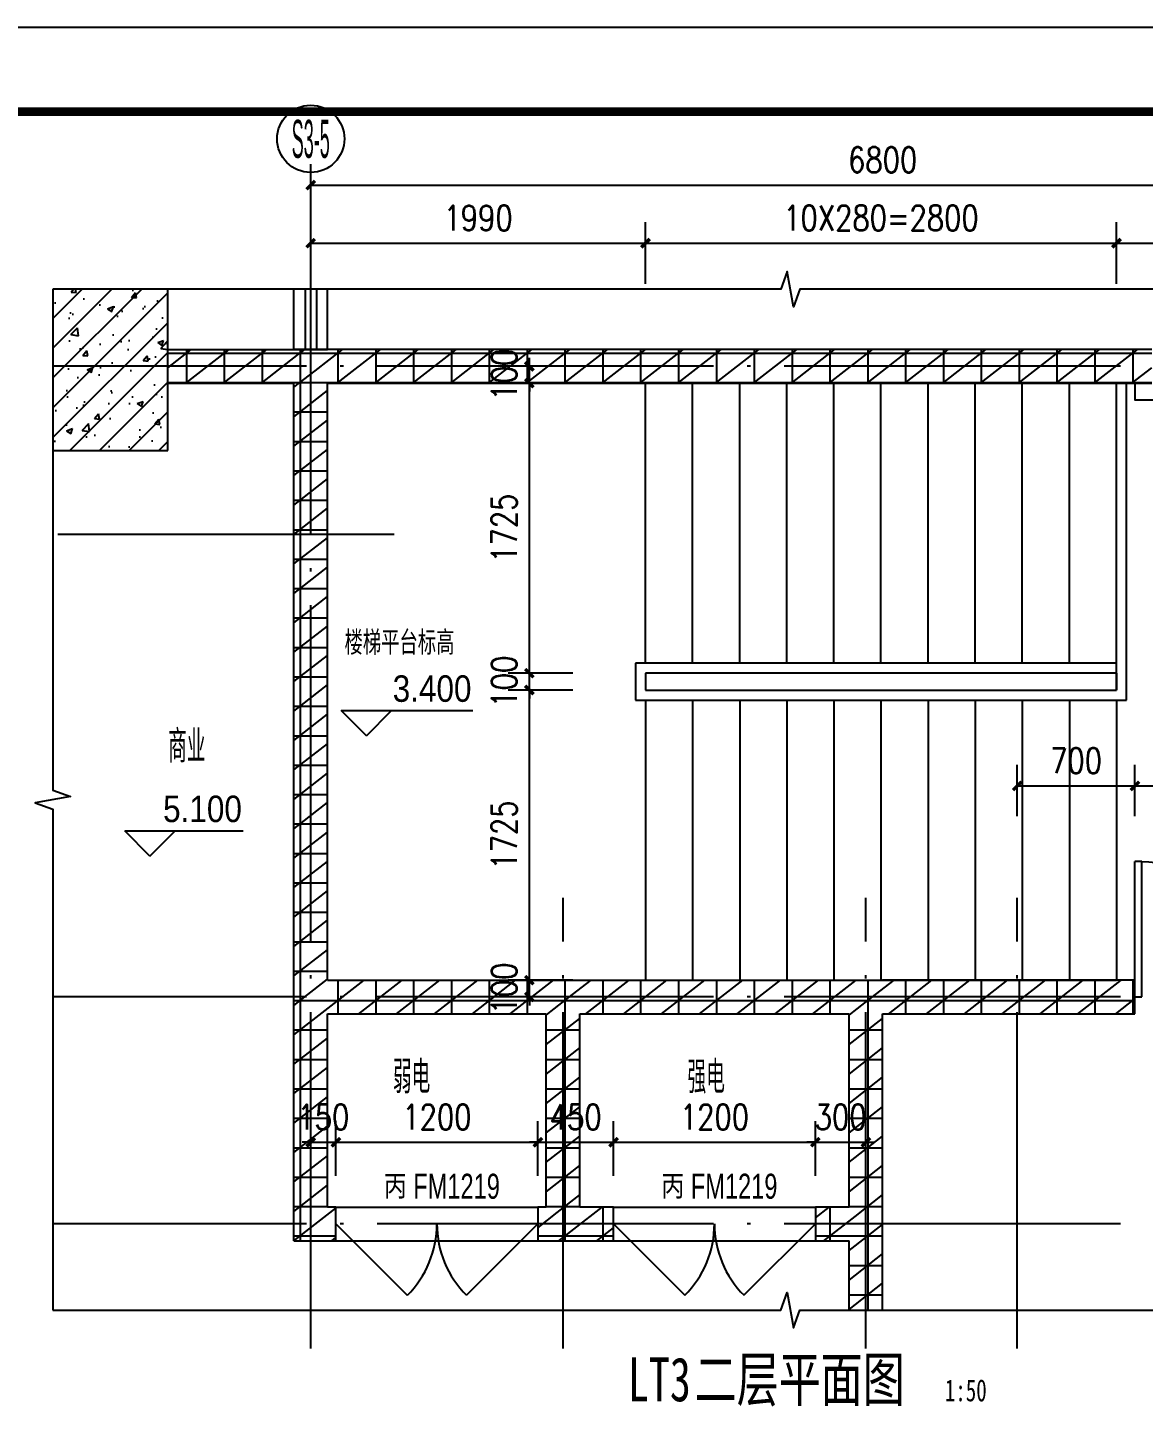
# Model space of a CAD drawing. Extents: x 718358 to 1668613, y -348838 to -159582.
# Drawn here: x 959554 to 966187, y -297825 to -289614 of the extents above; entities that cross this region are included whole.
import ezdxf
from ezdxf.enums import TextEntityAlignment as Align

# ---------------------------------------------------------------- set-up
doc = ezdxf.new("R2010")
doc.units = 0
doc.header["$LTSCALE"] = 1000
doc.linetypes.add('DOTE', pattern=[2.42, 2, -0.2, 0.02, -0.2])
for name, color, linetype in [('建-图框', 4, 'Continuous'), ('建-墙体', 2, 'Continuous'), ('建-尺寸', 73, 'Continuous'), ('建-影线', 8, 'Continuous'), ('建-房间名', 7, 'Continuous'), ('建-柱子', 6, 'Continuous'), ('建-标高', 3, 'Continuous'), ('建-楼梯', 4, 'Continuous'), ('建-楼梯-扶手', 3, 'Continuous'), ('建-符号', 3, 'Continuous'), ('建-符号说明', 7, 'Continuous'), ('建-轴标', 3, 'Continuous'), ('建-轴网', 14, 'DOTE'), ('建-门', 4, 'Continuous'), ('建-门窗', 4, 'Continuous'), ('建-门窗-编号', 7, 'Continuous')]:
    doc.layers.add(name, color=color, linetype=linetype)
doc.styles.add('_TCH_AXIS', font='gt宽度调整.shx', dxfattribs={"bigfont": 'gt国标汉字.shx'})
doc.styles.add('_TCH_DIM', font='gt单线西文.shx', dxfattribs={"width": 0.8, "bigfont": 'gt单线中文.shx'})
doc.styles.add('_TCH_SPACE', font='gt单线西文.shx', dxfattribs={"width": 0.8, "height": 5, "bigfont": 'gt单线中文.shx'})
doc.styles.add('_TCH_WINDOW', font='gt单线西文.shx', dxfattribs={"height": 3.5, "bigfont": 'gt单线中文.shx'})
doc.styles.add('DIM_FONT', font='SIMPLEX.shx', dxfattribs={"width": 0.8, "bigfont": 'GBCBIG.shx'})
doc.styles.add('黑体字', font='simhei.ttf', dxfattribs={"width": 0.7})
doc.dimstyles.new('DIMN50', dxfattribs={"dimscale": 0.5, "dimtxt": 300, "dimasz": 100, "dimexe": 250, "dimexo": 300, "dimgap": 150, "dimtad": 1, "dimdec": 0, "dimzin": 0, "dimdsep": 46, "dimtxsty": 'DIM_FONT', "dimblk": 'ARCHTICK', "dimcen": 0.09, "dimdle": 1, "dimclrt": 7, "dimazin": 2, "dimtfac": 1, "dimtdec": 0, "dimtix": 1, "dimtmove": 2, "dimatfit": 3, "dimldrblk": 'ARCHTICK', "dimfxl": 1, "dimtolj": 1, "dimtzin": 0, "dimarcsym": 0})
pattern_1 = [(0, (0, 0), (0, 175), []), (37.875, (200, 0), (-84.807639, 109.038328), []), (90, (200, 0), (-225, 1e-14), [])]

# ---------------------------------------------------------------- blocks, each defined once
blk = doc.blocks.new('_ArchTick')
at = {"color": 0, "linetype": 'ByBlock', "const_width": 0.4}
blk.add_lwpolyline([(-0.5, -0.5), (0.5, 0.5)], dxfattribs=at)
blk = doc.blocks.new('*D3680')
at = {"layer": 'Defpoints', "color": 0, "transparency": 16777216}
for p in [(968036.8, -290550.8), (961236.8, -291036.9), (968036.8, -291036.9)]:
    blk.add_point(p, dxfattribs=at)
at = {"layer": '建-尺寸', "color": 0, "lineweight": -2, "transparency": 16777216}
for p, q in [((961236.8, -290886.9), (961236.8, -290425.8)), ((968036.8, -290886.9), (968036.8, -290425.8)), ((961236.3, -290550.8), (968037.3, -290550.8))]:
    blk.add_line(p, q, dxfattribs=at)
at = {"layer": '建-尺寸', "color": 0, "lineweight": -2, "transparency": 16777216, "xscale": 50, "yscale": 50, "zscale": 50, "rotation": 180}
blk.add_blockref('_ArchTick', (961236.8, -290550.8), dxfattribs=at)
at = {"layer": '建-尺寸', "color": 0, "lineweight": -2, "transparency": 16777216, "xscale": 50, "yscale": 50, "zscale": 50}
blk.add_blockref('_ArchTick', (968036.8, -290550.8), dxfattribs=at)
at = {"layer": '建-尺寸', "color": 7, "transparency": 16777216, "insert": (964636.8, -290400.8), "char_height": 150, "attachment_point": 5, "style": 'DIM_FONT'}
blk.add_mtext('\\A1;6800', dxfattribs=at)
blk = doc.blocks.new('*D3681')
at = {"layer": 'Defpoints', "color": 0, "transparency": 16777216}
for p in [(963226.8, -290896.3), (961236.8, -291288.1), (963226.8, -291288.1)]:
    blk.add_point(p, dxfattribs=at)
at = {"layer": '建-尺寸', "color": 0, "lineweight": -2, "transparency": 16777216}
for p, q in [((961236.8, -291138.1), (961236.8, -290771.3)), ((963226.8, -291138.1), (963226.8, -290771.3)), ((961236.3, -290896.3), (963227.3, -290896.3))]:
    blk.add_line(p, q, dxfattribs=at)
at = {"layer": '建-尺寸', "color": 0, "lineweight": -2, "transparency": 16777216, "xscale": 50, "yscale": 50, "zscale": 50, "rotation": 180}
blk.add_blockref('_ArchTick', (961236.8, -290896.3), dxfattribs=at)
at = {"layer": '建-尺寸', "color": 0, "lineweight": -2, "transparency": 16777216, "xscale": 50, "yscale": 50, "zscale": 50}
blk.add_blockref('_ArchTick', (963226.8, -290896.3), dxfattribs=at)
at = {"layer": '建-尺寸', "color": 7, "transparency": 16777216, "insert": (962231.8, -290746.3), "char_height": 150, "attachment_point": 5, "style": 'DIM_FONT'}
blk.add_mtext('\\A1;1990', dxfattribs=at)
blk = doc.blocks.new('*D3682')
at = {"layer": 'Defpoints', "color": 0, "transparency": 16777216}
for p in [(966026.8, -290896.3), (963226.8, -291288.1), (966026.8, -291288.1)]:
    blk.add_point(p, dxfattribs=at)
at = {"layer": '建-尺寸', "color": 0, "lineweight": -2, "transparency": 16777216}
for p, q in [((963226.8, -291138.1), (963226.8, -290771.3)), ((966026.8, -291138.1), (966026.8, -290771.3)), ((963226.3, -290896.3), (966027.3, -290896.3))]:
    blk.add_line(p, q, dxfattribs=at)
at = {"layer": '建-尺寸', "color": 0, "lineweight": -2, "transparency": 16777216, "xscale": 50, "yscale": 50, "zscale": 50, "rotation": 180}
blk.add_blockref('_ArchTick', (963226.8, -290896.3), dxfattribs=at)
at = {"layer": '建-尺寸', "color": 0, "lineweight": -2, "transparency": 16777216, "xscale": 50, "yscale": 50, "zscale": 50}
blk.add_blockref('_ArchTick', (966026.8, -290896.3), dxfattribs=at)
at = {"layer": '建-尺寸', "color": 7, "transparency": 16777216, "insert": (964626.8, -290746.3), "char_height": 150, "attachment_point": 5, "style": 'DIM_FONT'}
blk.add_mtext('\\A1;10X280=2800', dxfattribs=at)
blk = doc.blocks.new('*D3683')
at = {"layer": 'Defpoints', "color": 0, "transparency": 16777216}
for p in [(968036.8, -290896.3), (966026.8, -291288.1), (968036.8, -291288.1)]:
    blk.add_point(p, dxfattribs=at)
at = {"layer": '建-尺寸', "color": 0, "lineweight": -2, "transparency": 16777216}
for p, q in [((966026.8, -291138.1), (966026.8, -290771.3)), ((968036.8, -291138.1), (968036.8, -290771.3)), ((966026.3, -290896.3), (968037.3, -290896.3))]:
    blk.add_line(p, q, dxfattribs=at)
at = {"layer": '建-尺寸', "color": 0, "lineweight": -2, "transparency": 16777216, "xscale": 50, "yscale": 50, "zscale": 50, "rotation": 180}
blk.add_blockref('_ArchTick', (966026.8, -290896.3), dxfattribs=at)
at = {"layer": '建-尺寸', "color": 0, "lineweight": -2, "transparency": 16777216, "xscale": 50, "yscale": 50, "zscale": 50}
blk.add_blockref('_ArchTick', (968036.8, -290896.3), dxfattribs=at)
at = {"layer": '建-尺寸', "color": 7, "transparency": 16777216, "insert": (967031.8, -290746.3), "char_height": 150, "attachment_point": 5, "style": 'DIM_FONT'}
blk.add_mtext('\\A1;2010', dxfattribs=at)
blk = doc.blocks.new('*D3684')
at = {"layer": 'Defpoints', "color": 0, "transparency": 16777216}
for p in [(961386.8, -296242.4), (961236.8, -296592.8), (961386.8, -296592.8)]:
    blk.add_point(p, dxfattribs=at)
at = {"layer": '建-尺寸', "color": 0, "lineweight": -2, "transparency": 16777216}
for p, q in [((961236.8, -296442.8), (961236.8, -296117.4)), ((961386.8, -296442.8), (961386.8, -296117.4)), ((961236.8, -296242.4), (961186.8, -296242.4)), ((961236.8, -296242.4), (961386.8, -296242.4)), ((961386.8, -296242.4), (961436.8, -296242.4))]:
    blk.add_line(p, q, dxfattribs=at)
at = {"layer": '建-尺寸', "color": 0, "lineweight": -2, "transparency": 16777216, "xscale": 50, "yscale": 50, "zscale": 50}
for p, rotation in [((961236.8, -296242.4), 359.9999191690426), ((961386.8, -296242.4), 179.9999191690426)]:
    blk.add_blockref('_ArchTick', p, dxfattribs=dict(at, rotation=rotation))
at = {"layer": '建-尺寸', "color": 7, "transparency": 16777216, "insert": (961311.8, -296092.4), "char_height": 150, "attachment_point": 5, "rotation": 359.99992, "style": 'DIM_FONT'}
blk.add_mtext('\\A1;150', dxfattribs=at)
blk = doc.blocks.new('*D3685')
at = {"layer": 'Defpoints', "color": 0, "transparency": 16777216}
for p in [(962586.8, -296242.4), (961386.8, -296592.8), (962586.8, -296592.8)]:
    blk.add_point(p, dxfattribs=at)
at = {"layer": '建-尺寸', "color": 0, "lineweight": -2, "transparency": 16777216}
for p, q in [((961386.8, -296442.8), (961386.8, -296117.4)), ((962586.8, -296442.8), (962586.8, -296117.4)), ((961386.3, -296242.4), (962587.3, -296242.4))]:
    blk.add_line(p, q, dxfattribs=at)
at = {"layer": '建-尺寸', "color": 0, "lineweight": -2, "transparency": 16777216, "xscale": 50, "yscale": 50, "zscale": 50}
for p, rotation in [((961386.8, -296242.4), 179.9999191690412), ((962586.8, -296242.4), 359.9999191690412)]:
    blk.add_blockref('_ArchTick', p, dxfattribs=dict(at, rotation=rotation))
at = {"layer": '建-尺寸', "color": 7, "transparency": 16777216, "insert": (961986.8, -296092.4), "char_height": 150, "attachment_point": 5, "rotation": 359.99992, "style": 'DIM_FONT'}
blk.add_mtext('\\A1;1200', dxfattribs=at)
blk = doc.blocks.new('*D3686')
at = {"layer": 'Defpoints', "color": 0, "transparency": 16777216}
for p in [(963036.8, -296242.4), (962586.8, -296592.8), (963036.8, -296592.8)]:
    blk.add_point(p, dxfattribs=at)
at = {"layer": '建-尺寸', "color": 0, "lineweight": -2, "transparency": 16777216}
for p, q in [((962586.8, -296442.8), (962586.8, -296117.4)), ((963036.8, -296442.8), (963036.8, -296117.4)), ((962586.8, -296242.4), (962536.8, -296242.4)), ((962586.8, -296242.4), (963036.8, -296242.4)), ((963036.8, -296242.4), (963086.8, -296242.4))]:
    blk.add_line(p, q, dxfattribs=at)
at = {"layer": '建-尺寸', "color": 0, "lineweight": -2, "transparency": 16777216, "xscale": 50, "yscale": 50, "zscale": 50}
for p, rotation in [((962586.8, -296242.4), 359.9999191690465), ((963036.8, -296242.4), 179.9999191690465)]:
    blk.add_blockref('_ArchTick', p, dxfattribs=dict(at, rotation=rotation))
at = {"layer": '建-尺寸', "color": 7, "transparency": 16777216, "insert": (962811.8, -296092.4), "char_height": 150, "attachment_point": 5, "rotation": 359.99992, "style": 'DIM_FONT'}
blk.add_mtext('\\A1;450', dxfattribs=at)
blk = doc.blocks.new('*D3687')
at = {"layer": 'Defpoints', "color": 0, "transparency": 16777216}
for p in [(964236.8, -296242.4), (963036.8, -296592.8), (964236.8, -296592.8)]:
    blk.add_point(p, dxfattribs=at)
at = {"layer": '建-尺寸', "color": 0, "lineweight": -2, "transparency": 16777216}
for p, q in [((963036.8, -296442.8), (963036.8, -296117.4)), ((964236.8, -296442.8), (964236.8, -296117.4)), ((963036.3, -296242.4), (964237.3, -296242.4))]:
    blk.add_line(p, q, dxfattribs=at)
at = {"layer": '建-尺寸', "color": 0, "lineweight": -2, "transparency": 16777216, "xscale": 50, "yscale": 50, "zscale": 50}
for p, rotation in [((963036.8, -296242.4), 179.9999191690412), ((964236.8, -296242.4), 359.9999191690412)]:
    blk.add_blockref('_ArchTick', p, dxfattribs=dict(at, rotation=rotation))
at = {"layer": '建-尺寸', "color": 7, "transparency": 16777216, "insert": (963636.8, -296092.4), "char_height": 150, "attachment_point": 5, "rotation": 359.99992, "style": 'DIM_FONT'}
blk.add_mtext('\\A1;1200', dxfattribs=at)
blk = doc.blocks.new('*D3688')
at = {"layer": 'Defpoints', "color": 0, "transparency": 16777216}
for p in [(964536.8, -296242.4), (964236.8, -296592.8), (964536.8, -296592.8)]:
    blk.add_point(p, dxfattribs=at)
at = {"layer": '建-尺寸', "color": 0, "lineweight": -2, "transparency": 16777216}
for p, q in [((964236.8, -296442.8), (964236.8, -296117.4)), ((964536.8, -296442.8), (964536.8, -296117.4)), ((964236.8, -296242.4), (964186.8, -296242.4)), ((964236.8, -296242.4), (964536.8, -296242.4)), ((964536.8, -296242.4), (964586.8, -296242.4))]:
    blk.add_line(p, q, dxfattribs=at)
at = {"layer": '建-尺寸', "color": 0, "lineweight": -2, "transparency": 16777216, "xscale": 50, "yscale": 50, "zscale": 50}
for p, rotation in [((964236.8, -296242.4), 359.9999191690463), ((964536.8, -296242.4), 179.9999191690462)]:
    blk.add_blockref('_ArchTick', p, dxfattribs=dict(at, rotation=rotation))
at = {"layer": '建-尺寸', "color": 7, "transparency": 16777216, "insert": (964386.8, -296092.4), "char_height": 150, "attachment_point": 5, "rotation": 359.99992, "style": 'DIM_FONT'}
blk.add_mtext('\\A1;300', dxfattribs=at)
blk = doc.blocks.new('*D3689')
at = {"layer": 'Defpoints', "color": 0, "transparency": 16777216}
for p in [(962536.4, -291628.4), (962945.7, -291628.4), (962945.7, -291728.4)]:
    blk.add_point(p, dxfattribs=at)
at = {"layer": '建-尺寸', "color": 0, "lineweight": -2, "transparency": 16777216}
for p, q in [((962795.7, -291628.4), (962411.4, -291628.4)), ((962536.4, -291628.4), (962536.4, -291578.4)), ((962536.4, -291728.4), (962536.4, -291628.4)), ((962795.7, -291728.4), (962411.4, -291728.4)), ((962536.4, -291728.4), (962536.4, -291778.4))]:
    blk.add_line(p, q, dxfattribs=at)
at = {"layer": '建-尺寸', "color": 0, "lineweight": -2, "transparency": 16777216, "xscale": 50, "yscale": 50, "zscale": 50}
for p, rotation in [((962536.4, -291628.4), 270), ((962536.4, -291728.4), 90)]:
    blk.add_blockref('_ArchTick', p, dxfattribs=dict(at, rotation=rotation))
at = {"layer": '建-尺寸', "color": 7, "transparency": 16777216, "insert": (962386.4, -291678.4), "char_height": 150, "attachment_point": 5, "rotation": 90, "style": 'DIM_FONT'}
blk.add_mtext('\\A1;100', dxfattribs=at)
blk = doc.blocks.new('*D3690')
at = {"layer": 'Defpoints', "color": 0, "transparency": 16777216}
for p in [(962536.4, -291728.4), (962945.7, -291728.4), (962945.7, -293453.4)]:
    blk.add_point(p, dxfattribs=at)
at = {"layer": '建-尺寸', "color": 0, "lineweight": -2, "transparency": 16777216}
for p, q in [((962795.7, -291728.4), (962411.4, -291728.4)), ((962536.4, -293453.9), (962536.4, -291727.9)), ((962795.7, -293453.4), (962411.4, -293453.4))]:
    blk.add_line(p, q, dxfattribs=at)
at = {"layer": '建-尺寸', "color": 0, "lineweight": -2, "transparency": 16777216, "xscale": 50, "yscale": 50, "zscale": 50}
for p, rotation in [((962536.4, -291728.4), 90), ((962536.4, -293453.4), 270)]:
    blk.add_blockref('_ArchTick', p, dxfattribs=dict(at, rotation=rotation))
at = {"layer": '建-尺寸', "color": 7, "transparency": 16777216, "insert": (962386.4, -292590.9), "char_height": 150, "attachment_point": 5, "rotation": 90, "style": 'DIM_FONT'}
blk.add_mtext('\\A1;1725', dxfattribs=at)
blk = doc.blocks.new('*D3691')
at = {"layer": 'Defpoints', "color": 0, "transparency": 16777216}
for p in [(962536.4, -293453.4), (962945.7, -293453.4), (962945.7, -293553.4)]:
    blk.add_point(p, dxfattribs=at)
at = {"layer": '建-尺寸', "color": 0, "lineweight": -2, "transparency": 16777216}
for p, q in [((962536.4, -293453.4), (962536.4, -293403.4)), ((962795.7, -293453.4), (962411.4, -293453.4)), ((962536.4, -293553.4), (962536.4, -293453.4)), ((962795.7, -293553.4), (962411.4, -293553.4)), ((962536.4, -293553.4), (962536.4, -293603.4))]:
    blk.add_line(p, q, dxfattribs=at)
at = {"layer": '建-尺寸', "color": 0, "lineweight": -2, "transparency": 16777216, "xscale": 50, "yscale": 50, "zscale": 50}
for p, rotation in [((962536.4, -293453.4), 270), ((962536.4, -293553.4), 90)]:
    blk.add_blockref('_ArchTick', p, dxfattribs=dict(at, rotation=rotation))
at = {"layer": '建-尺寸', "color": 7, "transparency": 16777216, "insert": (962386.4, -293503.4), "char_height": 150, "attachment_point": 5, "rotation": 90, "style": 'DIM_FONT'}
blk.add_mtext('\\A1;100', dxfattribs=at)
blk = doc.blocks.new('*D3692')
at = {"layer": 'Defpoints', "color": 0, "transparency": 16777216}
for p in [(962536.4, -293553.4), (962945.7, -293553.4), (962945.7, -295278.4)]:
    blk.add_point(p, dxfattribs=at)
at = {"layer": '建-尺寸', "color": 0, "lineweight": -2, "transparency": 16777216}
for p, q in [((962795.7, -293553.4), (962411.4, -293553.4)), ((962536.4, -295278.9), (962536.4, -293552.9)), ((962795.7, -295278.4), (962411.4, -295278.4))]:
    blk.add_line(p, q, dxfattribs=at)
at = {"layer": '建-尺寸', "color": 0, "lineweight": -2, "transparency": 16777216, "xscale": 50, "yscale": 50, "zscale": 50}
for p, rotation in [((962536.4, -293553.4), 90), ((962536.4, -295278.4), 270)]:
    blk.add_blockref('_ArchTick', p, dxfattribs=dict(at, rotation=rotation))
at = {"layer": '建-尺寸', "color": 7, "transparency": 16777216, "insert": (962386.4, -294415.9), "char_height": 150, "attachment_point": 5, "rotation": 90, "style": 'DIM_FONT'}
blk.add_mtext('\\A1;1725', dxfattribs=at)
blk = doc.blocks.new('*D3693')
at = {"layer": 'Defpoints', "color": 0, "transparency": 16777216}
for p in [(962536.4, -295278.4), (962945.7, -295278.4), (962945.7, -295378.4)]:
    blk.add_point(p, dxfattribs=at)
at = {"layer": '建-尺寸', "color": 0, "lineweight": -2, "transparency": 16777216}
for p, q in [((962536.4, -295278.4), (962536.4, -295228.4)), ((962795.7, -295278.4), (962411.4, -295278.4)), ((962536.4, -295378.4), (962536.4, -295278.4)), ((962795.7, -295378.4), (962411.4, -295378.4)), ((962536.4, -295378.4), (962536.4, -295428.4))]:
    blk.add_line(p, q, dxfattribs=at)
at = {"layer": '建-尺寸', "color": 0, "lineweight": -2, "transparency": 16777216, "xscale": 50, "yscale": 50, "zscale": 50}
for p, rotation in [((962536.4, -295278.4), 270), ((962536.4, -295378.4), 90)]:
    blk.add_blockref('_ArchTick', p, dxfattribs=dict(at, rotation=rotation))
at = {"layer": '建-尺寸', "color": 7, "transparency": 16777216, "insert": (962386.4, -295328.4), "char_height": 150, "attachment_point": 5, "rotation": 90, "style": 'DIM_FONT'}
blk.add_mtext('\\A1;100', dxfattribs=at)
blk = doc.blocks.new('*D3694')
at = {"layer": 'Defpoints', "color": 0, "transparency": 16777216}
for p in [(966136.8, -294123.7), (965436.8, -294453.7), (966136.8, -294453.7)]:
    blk.add_point(p, dxfattribs=at)
at = {"layer": '建-尺寸', "color": 0, "lineweight": -2, "transparency": 16777216}
for p, q in [((965436.8, -294303.7), (965436.8, -293998.7)), ((966136.8, -294303.7), (966136.8, -293998.7)), ((965436.3, -294123.7), (966137.3, -294123.7))]:
    blk.add_line(p, q, dxfattribs=at)
at = {"layer": '建-尺寸', "color": 0, "lineweight": -2, "transparency": 16777216, "xscale": 50, "yscale": 50, "zscale": 50, "rotation": 180}
blk.add_blockref('_ArchTick', (965436.8, -294123.7), dxfattribs=at)
at = {"layer": '建-尺寸', "color": 0, "lineweight": -2, "transparency": 16777216, "xscale": 50, "yscale": 50, "zscale": 50}
blk.add_blockref('_ArchTick', (966136.8, -294123.7), dxfattribs=at)
at = {"layer": '建-尺寸', "color": 7, "transparency": 16777216, "insert": (965786.8, -293973.7), "char_height": 150, "attachment_point": 5, "style": 'DIM_FONT'}
blk.add_mtext('\\A1;700', dxfattribs=at)
blk = doc.blocks.new('*D3695')
at = {"layer": 'Defpoints', "color": 0, "transparency": 16777216}
for p in [(967786.8, -294123.7), (966136.8, -294453.7), (967786.8, -294453.7)]:
    blk.add_point(p, dxfattribs=at)
at = {"layer": '建-尺寸', "color": 0, "lineweight": -2, "transparency": 16777216}
for p, q in [((966136.8, -294303.7), (966136.8, -293998.7)), ((967786.8, -294303.7), (967786.8, -293998.7)), ((966136.3, -294123.7), (967787.3, -294123.7))]:
    blk.add_line(p, q, dxfattribs=at)
at = {"layer": '建-尺寸', "color": 0, "lineweight": -2, "transparency": 16777216, "xscale": 50, "yscale": 50, "zscale": 50, "rotation": 180}
blk.add_blockref('_ArchTick', (966136.8, -294123.7), dxfattribs=at)
at = {"layer": '建-尺寸', "color": 0, "lineweight": -2, "transparency": 16777216, "xscale": 50, "yscale": 50, "zscale": 50}
blk.add_blockref('_ArchTick', (967786.8, -294123.7), dxfattribs=at)
at = {"layer": '建-尺寸', "color": 7, "transparency": 16777216, "insert": (966961.8, -293973.7), "char_height": 150, "attachment_point": 5, "style": 'DIM_FONT'}
blk.add_mtext('\\A1;1650', dxfattribs=at)

msp = doc.modelspace()

# ---------------------------------------------------------------- hatches: boundary and pattern name
at = {"layer": '建-影线'}
h = msp.add_hatch(dxfattribs=at)
h.set_pattern_fill('钢筋混凝土', color=256, scale=50, style=0)
h.set_pattern_definition([(45, (0, 0), (-88.388348, 88.388348), []), (50, (0, 0), (358.63009, -31.37607), [37.5, -412.5]), (355, (0, 0), (-69.37567, 376.09607), [30, -330]), (100.4514, (29.9, -2.6), (289.25469, 344.71977), [31.8701, -350.57106]), (46.1842, (0, 100), (533.62052, -82.7595), [56.25, -618.75]), (96.6356, (44.47, 93.1), (467.33135, 487.05894), [47.80514, -525.8565]), (351.1842, (0, 100), (467.33097, 487.0593), [45, -495]), (21, (50, 75), (298.45353, -201.309445), [37.5, -412.5]), (326, (50, 75), (121.65767, 362.57502), [30, -330]), (71.4514, (74.87, 58.22), (420.11131, 161.26525), [31.8701, -350.57106]), (37.5, (0, 0), (6.079928, 166.446927), [0, -326, 0, -335, 0, -331.25]), (7.5, (0, 0), (131.53477, 197.205856), [0, -191, 0, -318.5, 0, -126.25]), (327.5, (-111.5, 0), (266.911218, -11.277436), [0, -125, 0, -390, 0, -517.5]), (317.5, (-161.5, 0), (291.593085, 50.05249), [0, -162.5, 0, -259, 0, -367.5])])
h.paths.add_polyline_path([(959704.3, -292128.4), (960386.8, -292128.4), (960386.8, -291170.2), (959704.3, -291170.2)])
h = msp.add_hatch(dxfattribs=at)
h.set_pattern_fill('空心砖', color=256, scale=50, style=0)
h.set_pattern_definition(pattern_1)
h.paths.add_polyline_path([(960386.8, -291528.4), (960386.8, -291728.4), (961136.8, -291728.4), (961236.8, -291628.4), (961136.8, -291528.4)])
h = msp.add_hatch(dxfattribs=at)
h.set_pattern_fill('空心砖', color=256, scale=50, style=0)
h.set_pattern_definition(pattern_1)
h.paths.add_polyline_path([(961336.8, -291528.4), (961136.8, -291528.4), (961236.8, -291628.4)])
h = msp.add_hatch(dxfattribs=at)
h.set_pattern_fill('空心砖', color=256, scale=50, style=0)
h.set_pattern_definition(pattern_1)
h.paths.add_polyline_path([(961336.8, -291728.4), (966236.8, -291728.4), (966236.8, -291528.4), (961336.8, -291528.4), (961236.8, -291628.4)])
h = msp.add_hatch(dxfattribs=at)
h.set_pattern_fill('空心砖', color=256, scale=50, style=0)
h.set_pattern_definition(pattern_1)
h.paths.add_polyline_path([(961270.1, -295378.4), (961336.8, -295278.4), (961336.8, -291728.4), (961236.8, -291628.4), (961136.8, -291728.4), (961136.8, -295378.4)])
h = msp.add_hatch(dxfattribs=at)
h.set_pattern_fill('空心砖', color=256, scale=50, style=0)
h.set_pattern_definition(pattern_1)
h.paths.add_polyline_path([(961270.1, -295378.4), (961336.8, -295478.4), (962636.8, -295478.4), (962770.1, -295411.7), (962836.8, -295278.4), (961336.8, -295278.4)])
h = msp.add_hatch(dxfattribs=at)
h.set_pattern_fill('空心砖', color=256, scale=50, style=0)
h.set_pattern_definition(pattern_1)
h.paths.add_polyline_path([(962770.1, -295411.7), (962836.8, -295478.4), (964436.8, -295478.4), (964570.1, -295411.7), (964636.8, -295278.4), (962836.8, -295278.4)])
h = msp.add_hatch(dxfattribs=at)
h.set_pattern_fill('空心砖', color=256, scale=50, style=0)
h.set_pattern_definition(pattern_1)
h.paths.add_polyline_path([(964636.8, -295478.4), (966136.8, -295478.4), (966136.8, -295278.4), (964636.8, -295278.4), (964570.1, -295411.7)])
h = msp.add_hatch(dxfattribs=at)
h.set_pattern_fill('空心砖', color=256, scale=50, style=0)
h.set_pattern_definition(pattern_1)
h.paths.add_polyline_path([(961136.8, -296828.4), (961336.8, -296628.4), (961336.8, -295478.4), (961270.1, -295378.4), (961136.8, -295378.4)])
h = msp.add_hatch(dxfattribs=at)
h.set_pattern_fill('空心砖', color=256, scale=50, style=0)
h.set_pattern_definition(pattern_1)
h.paths.add_polyline_path([(962770.1, -296695.1), (962836.8, -296628.4), (962836.8, -295478.4), (962770.1, -295411.7), (962636.8, -295478.4), (962636.8, -296628.4)])
h = msp.add_hatch(dxfattribs=at)
h.set_pattern_fill('空心砖', color=256, scale=50, style=0)
h.set_pattern_definition(pattern_1)
h.paths.add_polyline_path([(964503.4, -296728.4), (964636.8, -296728.4), (964636.8, -295478.4), (964570.1, -295411.7), (964436.8, -295478.4), (964436.8, -296628.4)])
h = msp.add_hatch(dxfattribs=at)
h.set_pattern_fill('空心砖', color=256, scale=50, style=0)
h.set_pattern_definition([(0, (115212.84, -21555.93), (0, 175), []), (37.875, (115412.84, -21555.93), (-84.807639, 109.038328), []), (90, (115412.84, -21555.93), (-225, 1e-14), [])])
h.paths.add_polyline_path([(961039.7, -298398.2), (960839.7, -298398.2), (960839.7, -300706.9), (961039.7, -300706.9)])
h.paths.add_polyline_path([(961039.7, -301356.9), (960839.7, -301356.9), (960839.7, -302406.9), (961039.7, -302406.9)])
h.paths.add_polyline_path([(961039.7, -302856.9), (960839.7, -302856.9), (960839.7, -305806.9), (961039.7, -305806.9)])
h.paths.add_polyline_path([(952181.7, -296514.9), (952373.8, -296514.9), (952373.8, -296279.2), (952181.7, -296279.2)], flags=9)
h.paths.add_polyline_path([(952163.4, -298394.3), (952370, -298394.3), (952370, -298148.4), (952163.4, -298148.4)], flags=9)
h.paths.add_polyline_path([(959138.4, -300728.6), (959477.8, -300728.6), (959477.8, -300389.2), (959138.4, -300389.2)], flags=9)
h.paths.add_polyline_path([(957154.1, -303018.6), (957493.5, -303018.6), (957493.5, -302679.1), (957154.1, -302679.1)], flags=9)
h.paths.add_polyline_path([(956078.9, -297375.5), (956781.6, -297375.5), (956781.6, -297139.2), (956078.9, -297139.2)], flags=9)
h.paths.add_polyline_path([(955930.9, -297100.4), (956832, -297100.4), (956832, -296837.9), (955930.9, -296837.9)], flags=9)
h.paths.add_polyline_path([(967140.2, -318104.9), (968648.1, -318104.9), (968648.1, -317814.1), (967140.2, -317814.1)], flags=9)
h.paths.add_polyline_path([(969706.4, -317315.5), (970287.4, -317315.5), (970287.4, -317090.5), (969706.4, -317090.5)], flags=9)
h.paths.add_polyline_path([(969633.4, -317057.5), (970336.6, -317057.5), (970336.6, -316877.5), (969633.4, -316877.5)], flags=9)
h.paths.add_polyline_path([(965932.9, -318093.6), (966686.3, -318093.6), (966686.3, -317847.8), (965932.9, -317847.8)], flags=9)
h.paths.add_polyline_path([(961490, -317626.1), (962294.4, -317626.1), (962294.4, -317524.6), (961490, -317524.6)], flags=9)
h.paths.add_polyline_path([(969749.4, -317580.3), (970161.2, -317580.3), (970161.2, -317305.6), (969749.4, -317305.6)], flags=9)
h.paths.add_polyline_path([(969980.2, -318720.1), (970212.4, -318720.1), (970212.4, -318457.6), (969980.2, -318457.6)], flags=9)
h.paths.add_polyline_path([(969789.6, -318061.6), (970119.3, -318061.6), (970119.3, -317793.3), (969789.6, -317793.3)], flags=9)
h.paths.add_polyline_path([(958321.1, -318031.6), (958816.9, -318031.6), (958816.9, -317825), (958321.1, -317825)], flags=9)
h.paths.add_polyline_path([(958320.7, -318527.9), (958817.4, -318527.9), (958817.4, -318318.6), (958320.7, -318318.6)], flags=9)
h.paths.add_polyline_path([(958320.8, -318761.3), (958817.2, -318761.3), (958817.2, -318552.8), (958320.8, -318552.8)], flags=9)
h.paths.add_polyline_path([(959957, -318051.8), (960452.5, -318051.8), (960452.5, -317846), (959957, -317846)], flags=9)
h.paths.add_polyline_path([(959957.3, -318283.8), (960452.2, -318283.8), (960452.2, -318079.8), (959957.3, -318079.8)], flags=9)
h.paths.add_polyline_path([(957877.1, -318129.2), (958090.7, -318129.2), (958090.7, -317915.5), (957877.1, -317915.5)], flags=9)
h.paths.add_polyline_path([(957879.8, -318638.2), (958088, -318638.2), (958088, -318440.4), (957879.8, -318440.4)], flags=9)
h.paths.add_polyline_path([(958321, -318300.3), (958817.1, -318300.3), (958817.1, -318092.7), (958321, -318092.7)], flags=9)
h.paths.add_polyline_path([(963683.9, -318099.8), (964438.7, -318099.8), (964438.7, -317849.8), (963683.9, -317849.8)], flags=9)
h.paths.add_polyline_path([(963685, -318426), (964437.7, -318426), (964437.7, -318182.3), (963685, -318182.3)], flags=9)
h.paths.add_polyline_path([(963685, -318765.6), (964437.7, -318765.6), (964437.7, -318521.8), (963685, -318521.8)], flags=9)
h.paths.add_polyline_path([(961421.6, -318761.8), (962175.6, -318761.8), (962175.6, -318513.9), (961421.6, -318513.9)], flags=9)
h.paths.add_polyline_path([(961424.2, -318097.9), (962178.9, -318097.9), (962178.9, -317847.9), (961424.2, -317847.9)], flags=9)
h.paths.add_polyline_path([(961422.3, -318428.7), (962174.9, -318428.7), (962174.9, -318184.9), (961422.3, -318184.9)], flags=9)
h.paths.add_polyline_path([(962720.8, -317721), (964043.1, -317721), (964043.1, -317493.5), (962720.8, -317493.5)], flags=9)
h.paths.add_polyline_path([(964129.8, -317721.5), (964800.5, -317721.5), (964800.5, -317507.3), (964129.8, -317507.3)], flags=9)
h.paths.add_polyline_path([(962300.3, -317322.2), (965757.9, -317322.2), (965757.9, -317029.3), (962300.3, -317029.3)], flags=9)
h.paths.add_polyline_path([(962337.8, -317501.8), (965587.7, -317501.8), (965587.7, -317320), (962337.8, -317320)], flags=9)
h.paths.add_polyline_path([(969146.6, -317307.5), (969570.7, -317307.5), (969570.7, -317102.6), (969146.6, -317102.6)], flags=9)
h.paths.add_polyline_path([(969151.6, -317795.3), (969575.7, -317795.3), (969575.7, -317590.4), (969151.6, -317590.4)], flags=9)
h.paths.add_polyline_path([(969151.6, -318044.2), (969575.7, -318044.2), (969575.7, -317839.3), (969151.6, -317839.3)], flags=9)
h.paths.add_polyline_path([(969151.3, -318561.6), (969575, -318561.6), (969575, -318357.6), (969151.3, -318357.6)], flags=9)
h.paths.add_polyline_path([(969110.3, -317058.8), (969607, -317058.8), (969607, -316849.5), (969110.3, -316849.5)], flags=9)
h.paths.add_polyline_path([(965932.9, -318596.6), (966686.3, -318596.6), (966686.3, -318350.8), (965932.9, -318350.8)], flags=9)
h.paths.add_polyline_path([(965933.1, -317686.7), (966686.1, -317686.7), (966686.1, -317441.9), (965933.1, -317441.9)], flags=9)
h.paths.add_polyline_path([(965932.9, -317187.2), (966686.3, -317187.2), (966686.3, -316941.4), (965932.9, -316941.4)], flags=9)
h.paths.add_polyline_path([(969151.2, -317546.6), (969576.1, -317546.6), (969576.1, -317339.1), (969151.2, -317339.1)], flags=9)
h.paths.add_polyline_path([(968385.8, -296591.6), (968385.8, -296141.2), (968162.7, -296141.2), (968162.7, -296591.6)], flags=9)
h.paths.add_polyline_path([(961825.1, -296615.6), (962355.5, -296615.6), (962355.5, -296392.5), (961825.1, -296392.5)], flags=9)
h.paths.add_polyline_path([(961651.3, -296599.8), (961864.9, -296599.8), (961864.9, -296380.7), (961651.3, -296380.7)], flags=9)
h.paths.add_polyline_path([(963475.1, -296615.6), (964005.5, -296615.6), (964005.5, -296392.5), (963475.1, -296392.5)], flags=9)
h.paths.add_polyline_path([(963301.3, -296599.8), (963514.9, -296599.8), (963514.9, -296380.7), (963301.3, -296380.7)], flags=9)
h.paths.add_polyline_path([(969526.4, -296898.1), (969865.8, -296898.1), (969865.8, -296558.7), (969526.4, -296558.7)], flags=9)
h.paths.add_polyline_path([(964977.2, -297817), (965308.3, -297817), (965308.3, -297617.6), (964977.2, -297617.6)], flags=9)
h.paths.add_polyline_path([(963431.9, -297908.9), (964924.2, -297908.9), (964924.2, -297401.6), (963431.9, -297401.6)], flags=9)
h.paths.add_polyline_path([(963054.2, -297848.3), (963581.8, -297848.3), (963581.8, -297456.3), (963054.2, -297456.3)], flags=9)
h.paths.add_polyline_path([(968607.3, -303444.4), (968607.3, -302969.4), (968832.3, -302969.4), (968832.3, -303444.4)], flags=9)
h.paths.add_polyline_path([(968607.3, -308705.9), (968607.3, -308208), (968832.3, -308208), (968832.3, -308705.9)], flags=9)
h.paths.add_polyline_path([(968607.3, -313355.9), (968607.3, -312858), (968832.3, -312858), (968832.3, -313355.9)], flags=9)
h.paths.add_polyline_path([(968307.3, -302213), (968307.3, -300800.9), (968532.3, -300800.9), (968532.3, -302213)], flags=9)
h.paths.add_polyline_path([(968307.3, -303913), (968307.3, -302500.9), (968532.3, -302500.9), (968532.3, -303913)], flags=9)
h.paths.add_polyline_path([(968307.3, -305613), (968307.3, -304200.9), (968532.3, -304200.9), (968532.3, -305613)], flags=9)
h.paths.add_polyline_path([(968307.3, -307018), (968307.3, -305845.9), (968532.3, -305845.9), (968532.3, -307018)], flags=9)
h.paths.add_polyline_path([(968307.3, -308368), (968307.3, -307195.9), (968532.3, -307195.9), (968532.3, -308368)], flags=9)
h.paths.add_polyline_path([(968307.3, -309718), (968307.3, -308545.9), (968532.3, -308545.9), (968532.3, -309718)], flags=9)
h.paths.add_polyline_path([(968307.3, -311068), (968307.3, -309895.9), (968532.3, -309895.9), (968532.3, -311068)], flags=9)
h.paths.add_polyline_path([(968307.3, -312849.4), (968307.3, -311414.4), (968532.3, -311414.4), (968532.3, -312849.4)], flags=9)
h.paths.add_polyline_path([(968307.3, -314799.4), (968307.3, -313364.4), (968532.3, -313364.4), (968532.3, -314799.4)], flags=9)
h.paths.add_polyline_path([(969296.5, -300424.6), (969836.6, -300424.6), (969836.6, -300188.4), (969296.5, -300188.4)], flags=9)
h.paths.add_polyline_path([(969622.6, -305182.3), (969707.3, -305182.3), (969707.3, -304994.2), (969622.6, -304994.2)], flags=9)
h.paths.add_polyline_path([(969470.2, -305193.7), (969643.8, -305193.7), (969643.8, -304970.6), (969470.2, -304970.6)], flags=9)
h.paths.add_polyline_path([(969361, -305182.3), (969446.8, -305182.3), (969446.8, -304994.2), (969361, -304994.2)], flags=9)
h.paths.add_polyline_path([(969580.3, -300169.1), (969665, -300169.1), (969665, -299981), (969580.3, -299981)], flags=9)
h.paths.add_polyline_path([(969418.4, -300180.4), (969601.5, -300180.4), (969601.5, -299957.3), (969418.4, -299957.3)], flags=9)
h.paths.add_polyline_path([(969318.7, -300169.1), (969404.5, -300169.1), (969404.5, -299981), (969318.7, -299981)], flags=9)
h.paths.add_polyline_path([(966948.2, -303824.6), (967472.3, -303824.6), (967472.3, -303588.4), (966948.2, -303588.4)], flags=9)
h.paths.add_polyline_path([(961960.3, -302124.6), (962500.4, -302124.6), (962500.4, -301888.4), (961960.3, -301888.4)], flags=9)
h.paths.add_polyline_path([(960292.7, -300555.8), (960584.9, -300555.8), (960584.9, -300339.7), (960292.7, -300339.7)], flags=9)
h.paths.add_polyline_path([(969715.9, -318385.2), (969930.9, -318385.2), (969930.9, -318160.2), (969715.9, -318160.2)], flags=9)
h.paths.add_polyline_path([(969763.9, -317805.5), (970137.9, -317805.5), (970137.9, -317580.5), (969763.9, -317580.5)], flags=9)
h.paths.add_polyline_path([(966808, -318623.4), (969038.7, -318623.4), (969038.7, -318330.3), (966808, -318330.3)], flags=9)
h.paths.add_polyline_path([(960839.7, -308506.9), (961039.7, -308506.9), (961039.7, -306456.9), (960839.7, -306456.9)], flags=16)
h.paths.add_polyline_path([(960839.7, -315106.9), (961089.7, -315106.9), (961089.7, -311856.9), (960839.7, -311856.9)], flags=16)
h = msp.add_hatch(dxfattribs=at)
h.set_pattern_fill('空心砖', color=256, scale=50, style=0)
h.set_pattern_definition(pattern_1)
h.paths.add_polyline_path([(961136.8, -296828.4), (961386.8, -296828.4), (961386.8, -296628.4), (961336.8, -296628.4)])
h = msp.add_hatch(dxfattribs=at)
h.set_pattern_fill('空心砖', color=256, scale=50, style=0)
h.set_pattern_definition(pattern_1)
h.paths.add_polyline_path([(962636.8, -296628.4), (962586.8, -296628.4), (962586.8, -296828.4), (962836.8, -296828.4), (962770.1, -296695.1)])
h = msp.add_hatch(dxfattribs=at)
h.set_pattern_fill('空心砖', color=256, scale=50, style=0)
h.set_pattern_definition(pattern_1)
h.paths.add_polyline_path([(962836.8, -296828.4), (963036.8, -296828.4), (963036.8, -296628.4), (962836.8, -296628.4), (962770.1, -296695.1)])
h = msp.add_hatch(dxfattribs=at)
h.set_pattern_fill('空心砖', color=256, scale=50, style=0)
h.set_pattern_definition(pattern_1)
h.paths.add_polyline_path([(964436.8, -296628.4), (964236.8, -296628.4), (964236.8, -296828.4), (964436.8, -296828.4), (964503.4, -296728.4)])
h = msp.add_hatch(dxfattribs=at)
h.set_pattern_fill('空心砖', color=256, scale=50, style=0)
h.set_pattern_definition(pattern_1)
h.paths.add_polyline_path([(964636.8, -297240.9), (964636.8, -296728.4), (964503.4, -296728.4), (964436.8, -296828.4), (964436.8, -297240.9)])

# ---------------------------------------------------------------- linework, layer by layer
at = {"layer": '建-图框'}
msp.add_lwpolyline([(918326.8, -319314.4), (970876.8, -319314.4), (970876.8, -289614.4), (918326.8, -289614.4)], close=True, dxfattribs=at)
at = {"layer": '建-图框', "const_width": 50}
msp.add_lwpolyline([(919576.8, -318814.4), (970376.8, -318814.4), (970376.8, -290114.4), (919576.8, -290114.4)], close=True, dxfattribs=at)
at = {"layer": '建-墙体'}
for p, q in [((960386.8, -291528.4), (961136.8, -291528.4)), ((961336.8, -291528.4), (961136.8, -291528.4)), ((966236.8, -291528.4), (961336.8, -291528.4)), ((960386.8, -291728.4), (961136.8, -291728.4)), ((961136.8, -295378.4), (961136.8, -291728.4)), ((961336.8, -291728.4), (966236.8, -291728.4)), ((961336.8, -295278.4), (961336.8, -291728.4)), ((961336.8, -295278.4), (962836.8, -295278.4)), ((962836.8, -295278.4), (964636.8, -295278.4)), ((966136.8, -295278.4), (964636.8, -295278.4)), ((966136.8, -295478.4), (966136.8, -295278.4)), ((961136.8, -296828.4), (961136.8, -295378.4)), ((961336.8, -296628.4), (961336.8, -295478.4)), ((961336.8, -295478.4), (962636.8, -295478.4)), ((962636.8, -296628.4), (962636.8, -295478.4)), ((962836.8, -296628.4), (962836.8, -295478.4)), ((962836.8, -295478.4), (964436.8, -295478.4)), ((964436.8, -296628.4), (964436.8, -295478.4)), ((964636.8, -295478.4), (966136.8, -295478.4)), ((964636.8, -296728.4), (964636.8, -295478.4)), ((961386.8, -296628.4), (961336.8, -296628.4)), ((961386.8, -296828.4), (961386.8, -296628.4)), ((962636.8, -296628.4), (962586.8, -296628.4)), ((962586.8, -296628.4), (962586.8, -296828.4)), ((963036.8, -296628.4), (962836.8, -296628.4)), ((963036.8, -296828.4), (963036.8, -296628.4)), ((964436.8, -296628.4), (964236.8, -296628.4)), ((964236.8, -296628.4), (964236.8, -296828.4)), ((964636.8, -297240.9), (964636.8, -296728.4)), ((961136.8, -296828.4), (961386.8, -296828.4)), ((962586.8, -296828.4), (962836.8, -296828.4)), ((962836.8, -296828.4), (963036.8, -296828.4)), ((964236.8, -296828.4), (964436.8, -296828.4)), ((964436.8, -297240.9), (964436.8, -296828.4))]:
    msp.add_line(p, q, dxfattribs=at)
at = {"layer": '建-柱子'}
for p, q in [((960386.8, -292128.4), (960386.8, -291170.2)), ((959704.3, -292128.4), (960386.8, -292128.4))]:
    msp.add_line(p, q, dxfattribs=at)
at = {"layer": '建-标高'}
for p, q in [((961567.7, -293826.1), (961417.7, -293676.1)), ((961417.7, -293676.1), (962200.2, -293676.1)), ((961567.7, -293826.1), (961717.7, -293676.1)), ((960280.7, -294541.3), (960130.7, -294391.3)), ((960130.7, -294391.3), (960835.4, -294391.3)), ((960280.7, -294541.3), (960430.7, -294391.3))]:
    msp.add_line(p, q, dxfattribs=at)
at = {"layer": '建-楼梯'}
for p, q in [((966026.8, -291728.5), (963226.8, -291728.5)), ((963226.8, -293393.5), (963226.8, -291728.5)), ((963506.8, -293393.5), (963506.8, -291728.5)), ((963786.8, -293393.5), (963786.8, -291728.5)), ((964066.8, -293393.5), (964066.8, -291728.5)), ((964346.8, -293393.5), (964346.8, -291728.5)), ((964626.8, -293393.5), (964626.8, -291728.5)), ((964906.8, -293393.5), (964906.8, -291728.5)), ((965186.8, -293393.5), (965186.8, -291728.5)), ((965466.8, -293393.5), (965466.8, -291728.5)), ((965746.8, -293393.5), (965746.8, -291728.5)), ((966026.8, -293393.5), (966026.8, -291728.5)), ((966026.8, -293553.5), (966026.8, -291728.5)), ((966026.8, -291728.5), (966086.8, -291728.5)), ((966086.8, -293613.5), (966086.8, -291728.5)), ((966026.8, -293393.5), (963166.8, -293393.5)), ((963166.8, -293393.5), (963166.8, -293613.5)), ((966026.8, -293453.5), (966026.8, -293393.5)), ((966026.8, -293453.5), (966026.8, -293393.5)), ((966026.8, -293453.5), (963226.8, -293453.5)), ((966026.8, -293453.5), (963226.8, -293453.5)), ((963226.8, -293453.5), (963226.8, -293553.5)), ((966026.8, -293453.5), (966026.8, -293553.5)), ((963166.8, -293613.5), (966086.8, -293613.5)), ((963226.8, -293553.5), (966026.8, -293553.5)), ((963226.8, -293553.5), (966026.8, -293553.5)), ((963226.8, -293613.5), (963226.8, -295278.5)), ((963506.8, -293613.5), (963506.8, -295278.5)), ((963786.8, -293613.5), (963786.8, -295278.5)), ((964066.8, -293613.5), (964066.8, -295278.5)), ((964346.8, -293613.5), (964346.8, -295278.5)), ((964626.8, -293613.5), (964626.8, -295278.5)), ((964906.8, -293613.5), (964906.8, -295278.5)), ((965186.8, -293613.5), (965186.8, -295278.5)), ((965466.8, -293613.5), (965466.8, -295278.5)), ((965746.8, -293613.5), (965746.8, -295278.5)), ((966026.8, -293613.5), (966026.8, -295278.5)), ((963226.8, -295278.5), (966026.8, -295278.5))]:
    msp.add_line(p, q, dxfattribs=at)
at = {"layer": '建-楼梯-扶手'}
msp.add_lwpolyline([(966136.8, -291728.4), (966136.8, -291828.4), (967736.8, -291828.4)], dxfattribs=at)
at = {"layer": '建-符号'}
for points in [[(968471.1, -291170.2), (964144, -291170.2), (964105.8, -291275.2), (964068.7, -291065.2), (964031.5, -291170.2), (959704.3, -291170.2)], [(959704.3, -291170.2), (959704.3, -294149.3), (959809.3, -294187.5), (959599.3, -294224.6), (959704.3, -294261.8), (959704.3, -297240.9)], [(959704.3, -297240.9), (964031.5, -297240.9), (964069.7, -297135.9), (964106.7, -297345.9), (964144, -297240.9), (968471.1, -297240.9)]]:
    msp.add_lwpolyline(points, dxfattribs=at)
msp.add_lwpolyline([(966166.8, -294416, 0, 0, 0), (962626.8, -294416, 0, 0, 0), (962626.8, -292591, 0, 0, 0), (965736.8, -292591, 40, 0, 0), (965886.8, -292591, 0, 0, 0)], format="xyseb", dxfattribs=at)
at = {"layer": '建-轴标'}
msp.add_line((961236.8, -291064.6), (961236.8, -290475.8), dxfattribs=at)
msp.add_circle((961236.8, -290275.8), 200, dxfattribs=at)
at = {"layer": '建-轴网'}
for p, q in [((961236.8, -297468.4), (961236.8, -290845.2)), ((968471.1, -291628.4), (959704.3, -291628.4)), ((961733.1, -292628.4), (959704.3, -292628.4)), ((962736.8, -297468.4), (962736.8, -294788.6)), ((964536.8, -297468.4), (964536.8, -294788.6)), ((965436.8, -297468.4), (965436.8, -294788.6)), ((968471.1, -295378.4), (959704.3, -295378.4)), ((968471.1, -296728.4), (959704.3, -296728.4))]:
    msp.add_line(p, q, dxfattribs=at)
at = {"layer": '建-门'}
for p, q in [((961386.8, -296628.4), (962586.8, -296628.4)), ((963036.8, -296628.4), (964236.8, -296628.4)), ((961386.8, -296728.4), (961811, -297152.7)), ((962586.8, -296728.4), (962162.5, -297152.7)), ((963036.8, -296728.4), (963461, -297152.7)), ((964236.8, -296728.4), (963812.5, -297152.7)), ((961386.8, -296828.4), (962586.8, -296828.4)), ((963036.8, -296828.4), (964236.8, -296828.4))]:
    msp.add_line(p, q, dxfattribs=at)
for centre, start, end in [((961386.8, -296728.4), 315, 0), ((962586.8, -296728.4), 180, 225), ((963036.8, -296728.4), 315, 0), ((964236.8, -296728.4), 180, 225)]:
    msp.add_arc(centre, 600, start, end, dxfattribs=at)
at = {"layer": '建-门窗'}
for p, q in [((961136.8, -291528.4), (961136.8, -291170.2)), ((961203.5, -291170.2), (961203.5, -291528.4)), ((961270.1, -291170.2), (961270.1, -291528.4)), ((961336.8, -291528.4), (961336.8, -291170.2)), ((961136.8, -291528.4), (961336.8, -291528.4)), ((966136.8, -295378.4), (966136.8, -294574)), ((966178, -294574), (966136.8, -294574)), ((966178, -295378.4), (966178, -294574)), ((966136.8, -295378.4), (966178, -295378.4))]:
    msp.add_line(p, q, dxfattribs=at)
msp.add_arc((966157.4, -295378.4), 804.4, 0, 88.53072, dxfattribs=at)

# ---------------------------------------------------------------- texts
at = {"layer": '建-房间名', "width": 0.8}
for s, height, style, p in [('楼梯平台标高', 143.31, '_TCH_SPACE', (961437.7, -293344.2)), ('商业', 192.91, 'DIM_FONT', (960389.3, -293985, -200)), ('弱电', 192.91, 'DIM_FONT', (961725.2, -295951.6)), ('强电', 192.91, 'DIM_FONT', (963476.8, -295951.9))]:
    msp.add_text(s, height=height, dxfattribs=dict(at, style=style)).set_placement(p)
at = {"layer": '建-标高', "style": '_TCH_DIM', "width": 0.888889}
msp.add_text('5.100', height=157.5, dxfattribs=at).set_placement((960359.1, -294338.8))
at = {"layer": '建-符号说明'}
for s, height, style, width, p in [('3.400', 157.5, '_TCH_DIM', 0.888889, (961723.9, -293623.6)), ('LT3', 261.39, '黑体字', 0.7, (963122.9, -297783)), ('二层平面图', 261.39, '黑体字', 0.7, (963519.8, -297783)), ('1:50', 130.7, '黑体字', 0.7, (965006.5, -297783))]:
    msp.add_text(s, height=height, dxfattribs=dict(at, style=style, width=width)).set_placement(p)
at = {"layer": '建-轴标', "style": '_TCH_AXIS', "width": 0.2625}
msp.add_text('S3-5', height=226.27, dxfattribs=at).set_placement((961123.6, -290388.9), (961349.9, -290388.9), align=Align.FIT)
at = {"layer": '建-门窗-编号', "style": '_TCH_WINDOW'}
for p in [(961671.3, -296578.4), (963321.3, -296578.4)]:
    msp.add_text('丙', height=143.3, rotation=0, dxfattribs=at).set_placement(p)
at = {"layer": '建-门窗-编号', "style": '_TCH_WINDOW', "width": 0.705882}
for p in [(961846.3, -296578.4), (963496.3, -296578.4)]:
    msp.add_text('FM1219', height=148.75, rotation=0, dxfattribs=at).set_placement(p)

# ---------------------------------------------------------------- dimensions: what is measured, and where the dimension line sits
at = {"layer": '建-尺寸'}
for p1, p2, distance, picture, middle in [((961236.8, -291036.9), (968036.8, -291036.9), 486.1, '*D3680', (964636.8, -290400.8)), ((961236.8, -291288.1), (963226.8, -291288.1), 391.8, '*D3681', (962231.8, -290746.3)), ((966026.8, -291288.1), (968036.8, -291288.1), 391.8, '*D3683', (967031.8, -290746.3)), ((962945.7, -291728.4), (962945.7, -291628.4), 409.3, '*D3689', (962386.4, -291678.4)), ((962945.7, -293453.4), (962945.7, -291728.4), 409.3, '*D3690', (962386.4, -292590.9)), ((962945.7, -293553.4), (962945.7, -293453.4), 409.3, '*D3691', (962386.4, -293503.4)), ((962945.7, -295278.4), (962945.7, -293553.4), 409.3, '*D3692', (962386.4, -294415.9)), ((965436.8, -294453.7), (966136.8, -294453.7), 330.1, '*D3694', (965786.8, -293973.7)), ((966136.8, -294453.7), (967786.8, -294453.7), 330.1, '*D3695', (966961.8, -293973.7)), ((962945.7, -295378.4), (962945.7, -295278.4), 409.3, '*D3693', (962386.4, -295328.4)), ((961236.8, -296592.8), (961386.8, -296592.8), 350.4, '*D3684', (961311.8, -296092.4)), ((961386.8, -296592.8), (962586.8, -296592.8), 350.4, '*D3685', (961986.8, -296092.4)), ((962586.8, -296592.8), (963036.8, -296592.8), 350.4, '*D3686', (962811.8, -296092.4)), ((963036.8, -296592.8), (964236.8, -296592.8), 350.4, '*D3687', (963636.8, -296092.4)), ((964236.8, -296592.8), (964536.8, -296592.8), 350.4, '*D3688', (964386.8, -296092.4))]:
    dim = msp.add_aligned_dim(p1=p1, p2=p2, distance=distance, dimstyle='DIMN50', dxfattribs=at)
    dim.commit()
    dim.dimension.update_dxf_attribs({"geometry": picture, "text_midpoint": middle})
dim = msp.add_aligned_dim(p1=(963226.8, -291288.1), p2=(966026.8, -291288.1), distance=391.8, text='10X280=2800', dimstyle='DIMN50', dxfattribs=at)
dim.commit()
dim.dimension.update_dxf_attribs({"geometry": '*D3682', "text_midpoint": (964626.8, -290746.3)})

doc.saveas('drawing.dxf')
